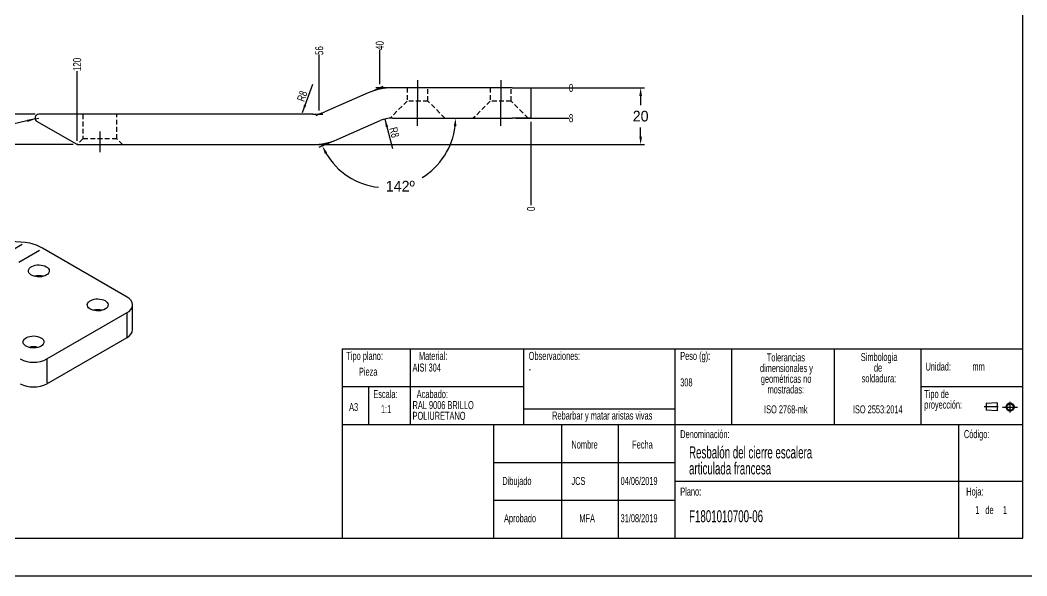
# Model space of a CAD drawing. Extents: x 0 to 2826, y 0 to 813.
# Drawn here: x 144.9 to 411, y 0 to 146.9 of the extents above; entities that cross this region are included whole.
import ezdxf

# ---------------------------------------------------------------- set-up
doc = ezdxf.new("R2010")
doc.units = 0
doc.header["$PDSIZE"] = -1
for name, pattern in [('CENTERX2', [20.32, 12.7, -2.54, 2.54, -2.54]), ('HIDDEN', [1.905, 1.27, -0.635]), ('PHANTOM', [12.7, 6.35, -1.27, 1.27, -1.27, 1.27, -1.27])]:
    doc.linetypes.add(name, pattern=pattern)
doc.layers.get('0').update_dxf_attribs({"linetype": 'CONTINUOUS'})
doc.layers.get('Defpoints').update_dxf_attribs({"linetype": 'CONTINUOUS'})
doc.layers.add('FORMATO', color=7, linetype='CONTINUOUS')
doc.layers.add('SLD-0', color=179, linetype='CONTINUOUS')
doc.styles.add('SLDTEXTSTYLE0', font='TXT', dxfattribs={"width": 0.75})
doc.styles.add('SLDTEXTSTYLE1', font='TXT', dxfattribs={"width": 0.605})
doc.dimstyles.new('ISO-25', dxfattribs={"dimtxt": 2.5, "dimasz": 2.5, "dimexe": 1.25, "dimexo": 0.625, "dimtad": 1, "dimdsep": 46, "dimtxsty": 'Standard', "dimcen": 2.5, "dimadec": 0, "dimazin": 0, "dimtfac": 1, "dimtmove": 0, "dimatfit": 3, "dimfxl": 1, "dimarcsym": 0})
doc.dimstyles.new('SLDDIMSTYLE0', dxfattribs={"dimtxt": 2.116667, "dimasz": 2.116667, "dimexe": 0, "dimexo": 0.0625, "dimgap": 0.529167, "dimtad": 0, "dimtih": 1, "dimtoh": 1, "dimdec": 0, "dimrnd": 1e-09, "dimdsep": 46, "dimtxsty": 'SLDTEXTSTYLE0', "dimblk1": 'NONE', "dimblk2": 'NONE', "dimsah": 1, "dimcen": 0.09, "dimadec": 0, "dimazin": 0, "dimtfac": 1, "dimtdec": 0, "dimtofl": 0, "dimtmove": 0, "dimatfit": 3, "dimldrblk": 'NONE', "dimfxl": 1, "dimtolj": 1, "dimtzin": 12, "dimarcsym": 0})
doc.dimstyles.new('SLDDIMSTYLE1', dxfattribs={"dimtxt": 2.116667, "dimasz": 2.116667, "dimexe": 0, "dimexo": 0.0625, "dimgap": 0.529167, "dimtad": 0, "dimtih": 1, "dimtoh": 1, "dimdec": 1, "dimrnd": 1e-09, "dimzin": 12, "dimdsep": 46, "dimtxsty": 'SLDTEXTSTYLE0', "dimblk1": 'NONE', "dimblk2": 'NONE', "dimsah": 1, "dimcen": 0.09, "dimadec": 0, "dimazin": 0, "dimtfac": 1, "dimtdec": 1, "dimtofl": 0, "dimtmove": 0, "dimatfit": 3, "dimldrblk": 'NONE', "dimfxl": 1, "dimtolj": 1, "dimtzin": 12, "dimarcsym": 0})
doc.dimstyles.new('SLDDIMSTYLE2', dxfattribs={"dimtxt": 2.116667, "dimasz": 2.116667, "dimexe": 0, "dimexo": 0.0625, "dimgap": 0.529167, "dimtad": 1, "dimdec": 1, "dimrnd": 1e-09, "dimzin": 12, "dimdsep": 46, "dimtxsty": 'SLDTEXTSTYLE0', "dimsah": 1, "dimcen": 0, "dimadec": 0, "dimazin": 0, "dimtfac": 1, "dimtdec": 1, "dimtofl": 0, "dimtmove": 0, "dimatfit": 3, "dimfxl": 1, "dimtolj": 1, "dimtzin": 12, "dimarcsym": 0})
doc.dimstyles.new('SLDDIMSTYLE3', dxfattribs={"dimtxt": 2.116667, "dimasz": 2.116667, "dimexe": 0, "dimexo": 0.0625, "dimgap": 0.529167, "dimtad": 1, "dimdec": 1, "dimrnd": 1e-09, "dimzin": 12, "dimdsep": 46, "dimtxsty": 'SLDTEXTSTYLE0', "dimsah": 1, "dimcen": 0, "dimadec": 0, "dimazin": 0, "dimtfac": 1, "dimtdec": 1, "dimtofl": 0, "dimtmove": 0, "dimatfit": 3, "dimfxl": 1, "dimtolj": 1, "dimtzin": 12, "dimarcsym": 0})

# ---------------------------------------------------------------- blocks, each defined once
blk = doc.blocks.new('BLOQUE3')
at = {"color": 7, "linetype": 'Continuous'}
for p, q in [((397.68, 130.95), (395.23, 130.77)), ((397.68, 130.95), (397.68, 129.16)), ((395.23, 130.77), (395.23, 129.34)), ((397.68, 129.16), (395.23, 129.34))]:
    blk.add_line(p, q, dxfattribs=at)
at = {"color": 7, "linetype": 'CENTERX2'}
for p, q in [((400.52, 128.85), (400.52, 131.19)), ((397.92, 130.06), (394.8, 130.06)), ((398.88, 130.02), (402.16, 130.02))]:
    blk.add_line(p, q, dxfattribs=at)
at = {"color": 7, "linetype": 'Continuous'}
for radius in [0.892, 0.713]:
    blk.add_circle((400.52, 130.02), radius, dxfattribs=at)
blk = doc.blocks.new('SW_NOTE_0_1')
at = {"layer": 'SLD-0', "color": 0, "attachment_point": 2, "style": 'SLDTEXTSTYLE1'}
for s, insert, char_height in [('Tolerancias', (7.41, 2.73), 2.1167), ('dimensionales y', (7.54, -0.09), 2.1167), ('geométricas no', (7.46, -2.92), 2.1167), ('mostradas:', (7.38, -5.74), 2.117)]:
    blk.add_mtext(s, dxfattribs=dict(at, insert=insert, char_height=char_height))
blk = doc.blocks.new('SW_NOTE_0_2')
at = {"layer": 'SLD-0', "color": 0, "attachment_point": 1, "style": 'SLDTEXTSTYLE1'}
for s, insert, char_height in [('Tipo de', (0, 2.73), 2.117), ('proyección:', (0, -0.09), 2.1167)]:
    blk.add_mtext(s, dxfattribs=dict(at, insert=insert, char_height=char_height))
blk = doc.blocks.new('SW_NOTE_0_3')
at = {"layer": 'SLD-0', "color": 0, "char_height": 2.117, "attachment_point": 2, "style": 'SLDTEXTSTYLE1'}
for s, insert in [('Simbologia', (7.11, 2.73)), ('de', (6.84, -0.09)), ('soldadura:', (7.06, -2.92))]:
    blk.add_mtext(s, dxfattribs=dict(at, insert=insert))
blk = doc.blocks.new('SW_NOTE_0_5')
at = {"layer": 'SLD-0', "color": 0, "char_height": 2.1167, "attachment_point": 1, "style": 'SLDTEXTSTYLE1'}
for s, insert in [('RAL 9006 BRILLO', (0, 2.73)), ('POLIURETANO', (0, -0.09))]:
    blk.add_mtext(s, dxfattribs=dict(at, insert=insert))
blk = doc.blocks.new('SW_NOTE_0_6')
at = {"layer": 'SLD-0', "color": 0, "char_height": 3.175, "attachment_point": 1, "style": 'SLDTEXTSTYLE1'}
for s, insert in [('Resbalón del cierre escalera', (0, 4.09)), ('articulada francesa', (0, -0.14))]:
    blk.add_mtext(s, dxfattribs=dict(at, insert=insert))
blk = doc.blocks.new('SW_NOTE_0_7')
at = {"layer": 'SLD-0', "color": 0, "attachment_point": 2, "style": 'SLDTEXTSTYLE1'}
for s, insert, char_height in [('Tolerancias', (7.41, 2.73), 2.1167), ('dimensionales y', (7.54, -0.09), 2.1167), ('geométricas no', (7.46, -2.92), 2.1167), ('mostradas:', (7.38, -5.74), 2.117)]:
    blk.add_mtext(s, dxfattribs=dict(at, insert=insert, char_height=char_height))
blk = doc.blocks.new('SW_NOTE_0_8')
at = {"layer": 'SLD-0', "color": 0, "attachment_point": 1, "style": 'SLDTEXTSTYLE1'}
for s, insert, char_height in [('Tipo de', (0, 2.73), 2.117), ('proyección:', (0, -0.09), 2.1167)]:
    blk.add_mtext(s, dxfattribs=dict(at, insert=insert, char_height=char_height))
blk = doc.blocks.new('SW_NOTE_0_9')
at = {"layer": 'SLD-0', "color": 0, "char_height": 2.117, "attachment_point": 2, "style": 'SLDTEXTSTYLE1'}
for s, insert in [('Simbologia', (7.11, 2.73)), ('de', (6.84, -0.09)), ('soldadura:', (7.06, -2.92))]:
    blk.add_mtext(s, dxfattribs=dict(at, insert=insert))
blk = doc.blocks.new('SW_NOTE_0_11')
at = {"layer": 'SLD-0', "color": 0, "char_height": 2.1167, "attachment_point": 1, "style": 'SLDTEXTSTYLE1'}
for s, insert in [('RAL 9006 BRILLO', (0, 2.73)), ('POLIURETANO', (0, -0.09))]:
    blk.add_mtext(s, dxfattribs=dict(at, insert=insert))
blk = doc.blocks.new('SW_NOTE_0_12')
at = {"layer": 'SLD-0', "color": 0, "char_height": 3.175, "attachment_point": 1, "style": 'SLDTEXTSTYLE1'}
for s, insert in [('Resbalón del cierre escalera', (0, 4.09)), ('articulada francesa', (0, -0.14))]:
    blk.add_mtext(s, dxfattribs=dict(at, insert=insert))
blk = doc.blocks.new('_D')
at = {"layer": 'FORMATO', "color": 7, "transparency": 16777216}
blk.add_line((275.95, 128.97), (289.95, 128.97), dxfattribs=at)
at = {"layer": 'FORMATO', "color": 7, "transparency": 16777216, "insert": (289.95, 130.01), "char_height": 2.12, "attachment_point": 1, "style": 'SLDTEXTSTYLE0'}
blk.add_mtext('0', dxfattribs=at)
blk = doc.blocks.new('_NONE')
blk = doc.blocks.new('_D_1')
at = {"layer": 'FORMATO', "color": 52, "transparency": 16777216}
blk.add_line((148.83, 121.97), (133.83, 121.97), dxfattribs=at)
at = {"layer": 'FORMATO', "color": 52, "transparency": 16777216, "insert": (132.26, 123.01), "char_height": 2.12, "attachment_point": 1, "style": 'SLDTEXTSTYLE0'}
blk.add_mtext('7', dxfattribs=at)
blk = doc.blocks.new('_D_2')
at = {"layer": 'FORMATO', "color": 7, "transparency": 16777216}
blk.add_line((275.95, 120.97), (289.95, 120.97), dxfattribs=at)
at = {"layer": 'FORMATO', "color": 7, "transparency": 16777216, "insert": (289.95, 122.01), "char_height": 2.12, "attachment_point": 1, "style": 'SLDTEXTSTYLE0'}
blk.add_mtext('8', dxfattribs=at)
blk = doc.blocks.new('_D_3')
at = {"layer": 'FORMATO', "color": 7, "transparency": 16777216}
blk.add_line((158.95, 113.97), (137.95, 113.97), dxfattribs=at)
at = {"layer": 'FORMATO', "color": 7, "transparency": 16777216, "insert": (134.82, 115.01), "char_height": 2.117, "attachment_point": 1, "style": 'SLDTEXTSTYLE0'}
blk.add_mtext('15', dxfattribs=at)
blk = doc.blocks.new('_D_4')
at = {"layer": 'FORMATO', "color": 52, "transparency": 16777216}
blk.add_line((279.95, 119.97), (279.95, 97.97), dxfattribs=at)
at = {"layer": 'FORMATO', "color": 52, "transparency": 16777216, "insert": (278.9, 96.4), "char_height": 2.12, "attachment_point": 1, "rotation": 90, "style": 'SLDTEXTSTYLE0'}
blk.add_mtext('0', dxfattribs=at)
blk = doc.blocks.new('_D_5')
at = {"layer": 'FORMATO', "transparency": 16777216}
blk.add_line((239.95, 129.97), (239.95, 138.97), dxfattribs=at)
at = {"layer": 'FORMATO', "transparency": 16777216, "insert": (238.9, 138.97), "char_height": 2.117, "attachment_point": 1, "rotation": 90, "style": 'SLDTEXTSTYLE0'}
blk.add_mtext('40', dxfattribs=at)
blk = doc.blocks.new('_D_6')
at = {"layer": 'FORMATO', "transparency": 16777216}
blk.add_line((223.95, 122.97), (223.95, 137.64), dxfattribs=at)
at = {"layer": 'FORMATO', "transparency": 16777216, "insert": (222.9, 137.64), "char_height": 2.117, "attachment_point": 1, "rotation": 90, "style": 'SLDTEXTSTYLE0'}
blk.add_mtext('56', dxfattribs=at)
blk = doc.blocks.new('_D_7')
at = {"layer": 'FORMATO', "color": 52, "transparency": 16777216}
blk.add_line((159.95, 114.97), (159.95, 133.37), dxfattribs=at)
at = {"layer": 'FORMATO', "color": 52, "transparency": 16777216, "insert": (158.9, 133.37), "char_height": 2.117, "attachment_point": 1, "rotation": 90, "style": 'SLDTEXTSTYLE0'}
blk.add_mtext('120', dxfattribs=at)
blk = doc.blocks.new('_D_8')
at = {"layer": 'FORMATO', "color": 52, "transparency": 16777216}
blk.add_line((241.34, 120.73), (243.3, 112.97), dxfattribs=at)
blk.add_solid([(241.34, 120.73), (241.55, 118.59), (242.18, 118.75)], dxfattribs=at)
at = {"layer": 'FORMATO', "color": 52, "transparency": 16777216, "insert": (244.52, 118.77), "char_height": 2.117, "attachment_point": 1, "rotation": 284.1217, "style": 'SLDTEXTSTYLE0'}
blk.add_mtext('R8', dxfattribs=at)
blk = doc.blocks.new('_D_9')
at = {"layer": 'FORMATO', "color": 52, "transparency": 16777216}
blk.add_line((219.51, 122.46), (222.28, 129.97), dxfattribs=at)
blk.add_solid([(219.51, 122.46), (220.55, 124.33), (219.93, 124.56)], dxfattribs=at)
at = {"layer": 'FORMATO', "color": 52, "transparency": 16777216, "insert": (218, 125.87), "char_height": 2.117, "attachment_point": 1, "rotation": 69.7475, "style": 'SLDTEXTSTYLE0'}
blk.add_mtext('R8', dxfattribs=at)
blk = doc.blocks.new('_D_10')
at = {"layer": 'FORMATO', "color": 7, "transparency": 16777216}
for q in [(136.96, 117.92), (149.83, 120.97)]:
    blk.add_line((148.85, 120.74), q, dxfattribs=at)
blk.add_solid([(148.85, 120.74), (146.72, 120.56), (146.87, 119.93)], dxfattribs=at)
at = {"layer": 'FORMATO', "color": 7, "transparency": 16777216, "insert": (136.33, 120.55), "char_height": 2.117, "attachment_point": 1, "rotation": 13.3405, "style": 'SLDTEXTSTYLE0'}
blk.add_mtext('R1', dxfattribs=at)
blk = doc.blocks.new('*D53')
at = {"color": 0, "lineweight": -2, "transparency": 16777216}
for p, q in [((280.95, 128.97), (309.94, 128.97)), ((308.94, 126.85), (308.94, 124.4)), ((308.94, 116.08), (308.94, 118.53)), ((223.28, 113.97), (309.94, 113.97))]:
    blk.add_line(p, q, dxfattribs=at)
at = {"color": 0, "transparency": 16777216}
for points in [[(308.59, 126.85), (309.3, 126.85), (308.94, 128.97)], [(308.59, 116.08), (309.3, 116.08), (308.94, 113.97)]]:
    blk.add_solid(points, dxfattribs=at)
at = {"layer": 'Defpoints', "color": 0, "transparency": 16777216}
for p in [(279.95, 128.97), (222.28, 113.97), (308.94, 113.97)]:
    blk.add_point(p, dxfattribs=at)
at = {"color": 0, "transparency": 16777216, "insert": (308.94, 121.47), "char_height": 2.822, "attachment_point": 5}
blk.add_mtext('20', dxfattribs=at)
blk = doc.blocks.new('*D54')
at = {"color": 0, "lineweight": -2, "transparency": 16777216}
blk.add_line((227.77, 114.91), (223.87, 113.2), dxfattribs=at)
for start, end in [(301.2004, 353.3971), (210.2323, 263.7689)]:
    blk.add_arc((241.62, 120.97), 18.38, start, end, dxfattribs=at)
at = {"color": 0, "transparency": 16777216}
for points in [[(259.53, 118.87), (260.23, 118.83), (260, 120.97)], [(225.43, 111.55), (226.06, 111.87), (224.79, 113.6)]]:
    blk.add_solid(points, dxfattribs=at)
at = {"layer": 'Defpoints', "color": 0, "transparency": 16777216}
for p in [(240.09, 120.3), (243.3, 120.97), (274.95, 120.97), (228.69, 115.31), (237.1, 103.16)]:
    blk.add_point(p, dxfattribs=at)
at = {"color": 0, "transparency": 16777216, "insert": (245.39, 102.98), "char_height": 2.822, "attachment_point": 5}
blk.add_mtext('142º', dxfattribs=at)

msp = doc.modelspace()

# ---------------------------------------------------------------- linework, layer by layer
at = {"color": 7, "linetype": 'Continuous'}
for p, q in [((410, 10), (410, 287)), ((274.9498711, 128.9671082), (243.2967264, 128.9671082)), ((274.9498711, 128.9671082), (279.9498711, 128.9671082)), ((279.9498711, 128.9671082), (279.9498711, 120.9671082)), ((236.883625, 127.6256255), (225.4829941, 122.6378495)), ((159.9498711, 113.9671082), (149.3255154, 120.1010828)), ((222.2764434, 121.9671082), (149.8255154, 121.9671082)), ((228.6895448, 115.3085908), (240.0901757, 120.2963668)), ((243.2967264, 120.9671082), (274.9498711, 120.9671082)), ((279.9498711, 120.9671082), (274.9498711, 120.9671082)), ((159.9498711, 113.9671082), (222.2764434, 113.9671082)), ((146.2596752, 88.0884824), (138.1982117, 88.6695435)), ((173.1765759, 73.6450617), (150.7944226, 86.5660038)), ((151.9633725, 57.3168995), (173.1765759, 69.5630212)), ((174.641042, 65.071715), (174.641042, 71.6040415)), ((151.9633725, 50.784573), (173.1765759, 63.0306947)), ((230, 60), (410, 60)), ((230, 60), (230, 10)), ((20, 10), (410, 10)), ((7.5306184, 0), (420, 0))]:
    msp.add_line(p, q, dxfattribs=at)
at = {"color": 7, "linetype": 'HIDDEN'}
for p, q in [((247.1998711, 128.9671082), (247.1998711, 125.4671082)), ((252.6998711, 125.4671082), (252.6998711, 128.9671082)), ((269.1998711, 128.9671082), (269.1998711, 125.4671082)), ((274.6998711, 125.4671082), (274.6998711, 128.9671082)), ((247.1998711, 125.4671082), (242.6800382, 120.9472753)), ((252.6998711, 125.4671082), (247.1998711, 125.4671082)), ((257.1998711, 120.9671082), (252.6998711, 125.4671082)), ((269.1998711, 125.4671082), (264.6998711, 120.9671082)), ((274.6998711, 125.4671082), (269.1998711, 125.4671082)), ((279.1998711, 120.9671082), (274.6998711, 125.4671082)), ((161.4498711, 121.9671082), (161.4498711, 115.4671082)), ((170.4498711, 115.4671082), (170.4498711, 121.9671082)), ((161.4498711, 115.4671082), (159.9498711, 113.9671082)), ((170.4498711, 115.4671082), (161.4498711, 115.4671082)), ((171.9498711, 113.9671082), (170.4498711, 115.4671082))]:
    msp.add_line(p, q, dxfattribs=at)
at = {"color": 8, "linetype": 'PHANTOM'}
for p, q in [((117.975404, 71.7603202), (146.2596752, 88.0884824)), ((122.5101514, 70.2378416), (150.7944226, 86.5660038)), ((173.1765759, 63.0306947), (173.1765759, 69.5630212)), ((151.9633725, 57.3168995), (151.9633725, 50.784573))]:
    msp.add_line(p, q, dxfattribs=at)
at = {"color": 7, "linetype": 'Continuous', "flags": 128}
for points in [[(151.7865958, 81.7070919), (152.1194626, 81.4743596), (152.370018, 81.2094666), (152.529206, 80.9219869), (152.5912733, 80.6223105), (152.5539766, 80.3212687), (152.4186639, 80.0297419), (152.1902257, 79.7582666), (151.8769184, 79.5166546), (151.4900657, 79.3136385), (151.0436495, 79.1565557), (150.5538045, 79.0510836), (150.0382349, 79.0010344), (149.5155747, 79.0082168), (149.0047143, 79.0723713), (148.5241174, 79.1911791), (148.0911541, 79.3603464), (147.7214729, 79.5737588), (147.4284349, 79.8237032), (147.2226313, 80.1011458), (147.1115004, 80.3960593), (147.0990588, 80.6977846), (147.1857561, 80.9954166), (147.3684589, 81.2781981), (147.6405637, 81.5359087), (147.9922361, 81.759234), (148.4107657, 81.9401024), (148.8810256, 82.071977), (149.3860196, 82.1500914), (149.9074958, 82.1716223), (150.4266067, 82.1357916), (150.9245902, 82.0438943), (151.383448, 81.8992518), (151.7865958, 81.7070919)], [(167.342945, 72.7266026), (167.6758118, 72.4938704), (167.9263671, 72.2289774), (168.0855552, 71.9414976), (168.1476225, 71.6418213), (168.1103258, 71.3407795), (167.9750131, 71.0492527), (167.7465749, 70.7777774), (167.4332676, 70.5361654), (167.0464149, 70.3331493), (166.5999987, 70.1760665), (166.1101537, 70.0705944), (165.5945841, 70.0205451), (165.0719239, 70.0277275), (164.5610635, 70.091882), (164.0804666, 70.2106899), (163.6475033, 70.3798571), (163.2778221, 70.5932696), (162.9847841, 70.843214), (162.7789805, 71.1206566), (162.6678496, 71.4155701), (162.655408, 71.7172954), (162.7421053, 72.0149274), (162.924808, 72.2977089), (163.1969129, 72.5554195), (163.5485853, 72.7787448), (163.9671148, 72.9596132), (164.4373748, 73.0914878), (164.9423688, 73.1696021), (165.463845, 73.1911331), (165.9829559, 73.1553024), (166.4809394, 73.0634051), (166.9397972, 72.9187626), (167.342945, 72.7266026)], [(150.3723822, 62.9297053), (150.7052491, 62.696973), (150.9558044, 62.4320801), (151.1149924, 62.1446003), (151.1770597, 61.844924), (151.139763, 61.5438822), (151.0044503, 61.2523553), (150.7760121, 60.98088), (150.4627048, 60.7392681), (150.0758521, 60.5362519), (149.629436, 60.3791691), (149.1395909, 60.2736971), (148.6240213, 60.2236478), (148.1013611, 60.2308302), (147.5905007, 60.2949847), (147.1099039, 60.4137926), (146.6769406, 60.5829598), (146.3072593, 60.7963722), (146.0142213, 61.0463166), (145.8084178, 61.3237593), (145.6972869, 61.6186727), (145.6848452, 61.920398), (145.7715425, 62.21803), (145.9542453, 62.5008115), (146.2263502, 62.7585221), (146.5780225, 62.9818474), (146.9965521, 63.1627159), (147.4668121, 63.2945904), (147.971806, 63.3727048), (148.4932822, 63.3942357), (149.0123931, 63.358405), (149.5103767, 63.2665077), (149.9692345, 63.1218652), (150.3723822, 62.9297053)]]:
    msp.add_lwpolyline(points, dxfattribs=at)
at = {"color": 7, "linetype": 'Continuous'}
for centre, radius, start, end in [((243.2967264, 112.9671082), 16, 90, 113.629377731), ((222.2764434, 129.9671082), 8, 270, 293.629377731), ((149.8255154, 120.9671082), 1, 90, 240), ((243.2967264, 112.9671082), 8, 90, 113.629377731), ((222.2764434, 129.9671082), 16, 270, 293.629377731), ((145.1825539, 77.3655664), 10.7768789, 58.618615751, 84.263857128), ((149.8420521, 74.785435), 4.531414, 74.668417047, 105.331582953), ((172.3821174, 71.6040415), 2.1901891, 291.268265303, 68.731734697), ((165.3984013, 65.8049458), 4.531414, 74.668417047, 105.331582953), ((172.1604411, 65.305688), 2.4916108, 294.068118471, 354.611740571), ((148.4278386, 56.0080485), 4.531414, 74.668417047, 105.331582953), ((148.4278386, 64.1061161), 7.6546366, 242.491425569, 297.508574431), ((148.4278386, 57.5737896), 7.6546366, 242.491425569, 297.508574431)]:
    msp.add_arc(centre, radius, start, end, dxfattribs=at)
at = {"layer": 'FORMATO', "color": 52, "linetype": 'CENTERX2'}
for p, q in [((249.9498711, 130.9671082), (249.9498711, 125.4671082)), ((271.9498711, 130.9671082), (271.9498711, 125.4671082)), ((249.9498711, 118.9671082), (249.9498711, 125.4671082)), ((271.9498711, 118.9671082), (271.9498711, 125.4671082)), ((165.9498711, 117.4671082), (165.9498711, 111.9671082))]:
    msp.add_line(p, q, dxfattribs=at)
at = {"layer": 'FORMATO', "color": 52}
for p, q in [((237.7997824, 128.0264444), (240.8660284, 129.367927)), ((242.2967264, 128.9671082), (238.9498711, 128.9671082)), ((224.5668368, 122.2370306), (223.0337137, 121.5662893)), ((223.2764434, 121.9671082), (224.9498711, 121.9671082))]:
    msp.add_line(p, q, dxfattribs=at)
at = {"layer": 'SLD-0'}
for p, q in [((248, 60), (248, 40)), ((278, 60), (278, 40)), ((318, 60), (318, 40)), ((333, 60), (333, 40)), ((360.0817104, 60), (360.0817104, 40)), ((383, 60), (383, 40)), ((230, 50), (248, 50)), ((237, 50), (237, 40)), ((248, 50), (278, 50)), ((383, 50), (410, 50)), ((278, 44.1579283), (318, 44.1579283)), ((230, 40), (410, 40)), ((270, 40), (270, 10)), ((288, 40), (288, 10)), ((303, 40), (303, 10)), ((318, 40), (318, 10)), ((393, 40), (393, 10)), ((270, 30), (318, 30)), ((318, 25), (393, 25)), ((393, 25), (410, 25)), ((270, 20), (318, 20))]:
    msp.add_line(p, q, dxfattribs=at)

# ---------------------------------------------------------------- block references
at = {"color": 7, "linetype": 'Continuous', "xscale": 1.2, "yscale": 1.2, "zscale": 1.2}
msp.add_blockref('BLOQUE3', (-74.0107556, -111.4075522), dxfattribs=at)
msp.add_blockref('BLOQUE3', (-74.0107556, -111.4075522), dxfattribs=at)
at = {"layer": 'SLD-0'}
for name, p in [('SW_NOTE_0_1', (339.9454214, 56.0559764)), ('SW_NOTE_0_7', (339.9454214, 56.0559764)), ('SW_NOTE_0_3', (364.8731216, 56.1655427)), ('SW_NOTE_0_9', (364.8731216, 56.1655427)), ('SW_NOTE_0_2', (383.9139954, 46.3909454)), ('SW_NOTE_0_8', (383.9139954, 46.3909454)), ('SW_NOTE_0_5', (248.6348285, 43.4471983)), ('SW_NOTE_0_11', (248.6348285, 43.4471983)), ('SW_NOTE_0_6', (321.7389698, 30.1245423)), ('SW_NOTE_0_12', (321.7389698, 30.1245423))]:
    msp.add_blockref(name, p, dxfattribs=at)

# ---------------------------------------------------------------- texts
at = {"layer": 'SLD-0', "style": 'SLDTEXTSTYLE1'}
for s, insert, char_height, attachment_point in [('Tipo plano:', (231.1292908, 59.1808646), 2.116666667, 1), ('Tipo plano:', (231.1292908, 59.1808646), 2.116666667, 1), ('Material:', (250.3296691, 59.1808646), 2.11666667, 1), ('Material:', (250.3296691, 59.1808646), 2.11666667, 1), ('Observaciones:', (279.3386151, 59.1808646), 2.116666667, 1), ('Observaciones:', (279.3386151, 59.1808646), 2.116666667, 1), ('Peso (g):', (319.4030594, 59.1808646), 2.11666667, 1), ('Peso (g):', (319.4030594, 59.1808646), 2.11666667, 1), ('AISI 304', (248.6348285, 56.1057588), 2.11666667, 1), ('AISI 304', (248.6348285, 56.1057588), 2.11666667, 1), ('Unidad:', (384.2461492, 56.3706281), 2.11666667, 1), ('Unidad:', (384.2461492, 56.3706281), 2.11666667, 1), ('mm', (396.6621778, 56.3706281), 2.11666667, 1), ('mm', (396.6621778, 56.3706281), 2.11666667, 1), ('Pieza', (234.4725947, 55.0191957), 2.11666667, 1), ('Pieza', (234.4725947, 55.0191957), 2.11666667, 1), ('-', (279.3386151, 55.7181158), 2.1166667, 1), ('-', (279.3386151, 55.7181158), 2.1166667, 1), ('308', (319.4030594, 52.1813088), 2.11666667, 1), ('308', (319.4030594, 52.1813088), 2.11666667, 1), ('Escala:', (238.263105, 49.1014685), 2.11666667, 1), ('Escala:', (238.263105, 49.1014685), 2.11666667, 1), ('Acabado:', (249.7382769, 49.1014685), 2.11666667, 1), ('Acabado:', (249.7382769, 49.1014685), 2.11666667, 1), ('A3', (231.8593489, 45.6743677), 2.11666667, 1), ('A3', (231.8593489, 45.6743677), 2.11666667, 1), ('1:1', (240.2902322, 45.1347448), 2.11666667, 1), ('1:1', (240.2902322, 45.1347448), 2.11666667, 1), ('Rebarbar y matar aristas vivas', (298.7854901, 43.4237297), 2.116666667, 2), ('Rebarbar y matar aristas vivas', (298.7854901, 43.4237297), 2.116666667, 2), ('ISO 2768-mk', (347.3366056, 45.0600174), 2.116666667, 2), ('ISO 2768-mk', (347.3366056, 45.0600174), 2.116666667, 2), ('ISO 2553:2014', (371.6253871, 45.0600174), 2.116666667, 2), ('ISO 2553:2014', (371.6253871, 45.0600174), 2.116666667, 2), ('Denominación:', (319.4030594, 38.5143113), 2.116666667, 1), ('Denominación:', (319.4030594, 38.5143113), 2.116666667, 1), ('Código:', (394.3979394, 38.5143113), 2.11666667, 1), ('Código:', (394.3979394, 38.5143113), 2.11666667, 1), ('Nombre', (290.6377459, 35.7548338), 2.11666667, 1), ('Nombre', (290.6377459, 35.7548338), 2.11666667, 1), ('Fecha', (306.7083309, 35.7548338), 2.11666667, 1), ('Fecha', (306.7083309, 35.7548338), 2.11666667, 1), ('Dibujado', (272.3731861, 26.1403087), 2.11666667, 1), ('Dibujado', (272.3731861, 26.1403087), 2.11666667, 1), ('JCS', (290.6377459, 26.1403088), 2.11666667, 1), ('04/06/2019', (303.6286535, 26.1403088), 2.11666667, 1), ('Plano:', (319.4030594, 23.3382675), 2.11666667, 1), ('Plano:', (319.4030594, 23.3382675), 2.11666667, 1), ('Hoja:', (395.0139177, 23.3382675), 2.11666667, 1), ('Hoja:', (395.0139177, 23.3382675), 2.11666667, 1), ('Aprobado', (272.8245418, 16.2823587), 2.11666667, 1), ('Aprobado', (272.8245418, 16.2823587), 2.11666667, 1), ('MFA', (292.7350585, 16.2823587), 2.11666667, 1), ('31/08/2019', (303.6286535, 16.2823587), 2.11666667, 1), ('F1801010700-06', (321.7389698, 17.3467609), 3.175, 1), ('F1801010700-06', (321.7389698, 17.3467609), 3.175, 1), ('1', (397.4127138, 18.4749038), 2.1166667, 1), ('1', (397.4127138, 18.4749038), 2.1166667, 1), ('1', (397.4127138, 18.4749038), 2.1166667, 1), ('1', (397.4127138, 18.4749038), 2.1166667, 1), ('de', (400.0775025, 18.4749037), 2.11666667, 1), ('de', (400.0775025, 18.4749037), 2.11666667, 1), ('de', (400.0775025, 18.4749037), 2.11666667, 1), ('de', (400.0775025, 18.4749037), 2.11666667, 1), ('1', (404.7307995, 18.4749038), 2.1166667, 1), ('1', (404.7307995, 18.4749038), 2.1166667, 1), ('1', (404.7307995, 18.4749038), 2.1166667, 1), ('1', (404.7307995, 18.4749038), 2.1166667, 1)]:
    msp.add_mtext(s, dxfattribs=dict(at, insert=insert, char_height=char_height, attachment_point=attachment_point))

# ---------------------------------------------------------------- dimensions: what is measured, and where the dimension line sits
dim = msp.add_linear_dim(base=(308.9436537, 113.9671082), p1=(279.9498711, 128.9671082), p2=(222.2764434, 113.9671082), angle=90, text='20', dimstyle='ISO-25', override={"dimtxt": 2.822222, "dimasz": 2.116667, "dimexe": 1, "dimexo": 1, "dimgap": 1.524, "dimtih": 1, "dimtoh": 1, "dimdec": 1, "dimzin": 0, "dimtdec": 1, "dimtzin": 0})
dim.commit()
dim.dimension.update_dxf_attribs({"geometry": '*D53', "text_midpoint": (308.9436537, 121.4671082)})
dim = msp.add_angular_dim_2l(base=(237.1005825, 103.1550676), line1=((243.2967264, 120.9671082), (274.9498711, 120.9671082)), line2=((228.6895448, 115.3085908), (240.0901757, 120.2963668)), text='142º', dimstyle='ISO-25', override={"dimtxt": 2.822222, "dimasz": 2.116667, "dimexe": 1, "dimexo": 1, "dimgap": 1.524, "dimtih": 1, "dimtoh": 1, "dimdec": 1, "dimzin": 0, "dimtdec": 1, "dimtzin": 0})
dim.commit()
dim.dimension.update_dxf_attribs({"geometry": '*D54', "text_midpoint": (245.3859879, 102.97917)})
at = {"layer": 'FORMATO'}
for feature_location, offset, picture, middle in [((239.9498711, 128.9671082), (0, 10), '_D_5', (239.9498711, 140.5310897)), ((223.9498711, 121.9671082), (0, 15.6743174), '_D_6', (223.9498711, 139.2054071))]:
    dim = msp.add_ordinate_dim(feature_location=feature_location, offset=offset, dtype=1, origin=(279.9498711, 120.9671082), dimstyle='SLDDIMSTYLE1', dxfattribs=at)
    dim.commit()
    dim.dimension.update_dxf_attribs({"geometry": picture, "text_midpoint": middle})
at = {"layer": 'FORMATO', "color": 52}
for feature_location, offset, dtype, origin, dimstyle, picture, middle in [((159.9498711, 113.9671082), (0, 19.4044357), 1, (279.9498711, 120.9671082), 'SLDDIMSTYLE1', '_D_7', (159.9498711, 135.7175161)), ((149.8255154, 121.9671082), (-16, 0), 0, (274.9498711, 128.9671082), 'SLDDIMSTYLE1', '_D_1', (133.0435247, 121.9671082)), ((279.9498710786, 120.9671081616), (0, -23), 1, (279.9498710786, 120.9671081616), 'SLDDIMSTYLE0', '_D_4', (279.9498710786, 97.1851173993))]:
    dim = msp.add_ordinate_dim(feature_location=feature_location, offset=offset, dtype=dtype, origin=origin, dimstyle=dimstyle, dxfattribs=at)
    dim.commit()
    dim.dimension.update_dxf_attribs({"geometry": picture, "text_midpoint": middle})
at = {"layer": 'FORMATO', "color": 7}
for feature_location, offset, origin, dimstyle, picture, middle in [((159.9498711, 113.9671082), (-22, 0), (274.9498711, 128.9671082), 'SLDDIMSTYLE1', '_D_3', (136.3858896, 113.9671082)), ((274.9498710786, 128.9671081616), (15, 0), (274.9498710786, 128.9671081616), 'SLDDIMSTYLE0', '_D', (290.7318618409, 128.9671081616)), ((274.9498711, 120.9671082), (15, 0), (274.9498711, 128.9671082), 'SLDDIMSTYLE1', '_D_2', (290.7318618, 120.9671082))]:
    dim = msp.add_ordinate_dim(feature_location=feature_location, offset=offset, dtype=0, origin=origin, dimstyle=dimstyle, dxfattribs=at)
    dim.commit()
    dim.dimension.update_dxf_attribs({"geometry": picture, "text_midpoint": middle})
at = {"layer": 'FORMATO', "color": 52}
for center, mpoint, picture, middle in [((222.2764434, 129.9671082), (219.5071851, 122.4616962), '_D_9', (220.8918243, 126.2144122)), ((243.2967264, 112.9671082), (241.3448671, 120.7253454), '_D_8', (242.3208067, 116.8462368))]:
    dim = msp.add_radius_dim(center=center, mpoint=mpoint, dimstyle='SLDDIMSTYLE2', dxfattribs=at)
    dim.commit()
    dim.dimension.update_dxf_attribs({"geometry": picture, "text_midpoint": middle, "dimtype": 164})
at = {"layer": 'FORMATO', "color": 7}
dim = msp.add_radius_dim(center=(149.8255154, 120.9671082), mpoint=(148.8524994, 120.7363705), dimstyle='SLDDIMSTYLE3', dxfattribs=at)
dim.commit()
dim.dimension.update_dxf_attribs({"geometry": '_D_10', "text_midpoint": (138.4354887, 118.2661239), "dimtype": 164})

doc.saveas('drawing.dxf')
